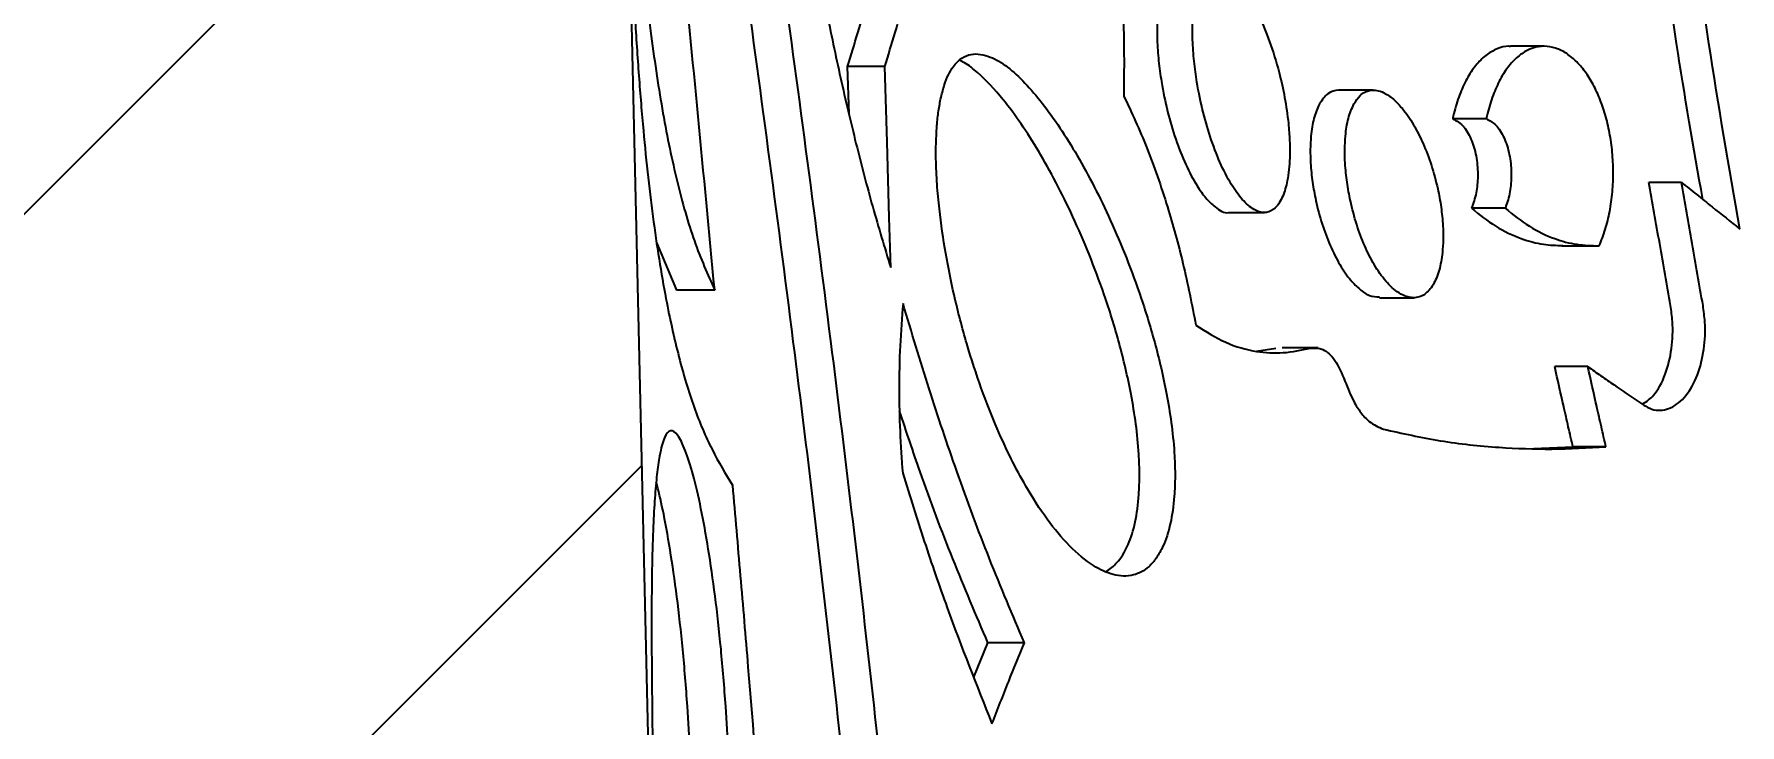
# Model space of a CAD drawing. Header units: millimetres. Extents: x 8 to 871, y 8 to 585.
# Drawn here: x 317.44 to 326.25, y 278.83 to 282.4 of the extents above; entities that cross this region are included whole.
import ezdxf

# ---------------------------------------------------------------- set-up
doc = ezdxf.new("R2010")
doc.units = ezdxf.units.MM
doc.layers.add('DIMENSIONS', color=2, linetype='Continuous')
doc.layers.add('HATCH', color=3, linetype='Continuous')
doc.layers.add('OUTLINE', color=7, linetype='Continuous', lineweight=25)
doc.styles.add('SLDTEXTSTYLE0', font='TXT', dxfattribs={"width": 0.75})
doc.dimstyles.new('SLDDIMSTYLE8', dxfattribs={"dimtxt": 3.5, "dimasz": 2, "dimexe": 0, "dimexo": 0.0625, "dimgap": 0.875, "dimtad": 1, "dimdec": 4, "dimzin": 12, "dimdsep": 46, "dimtxsty": 'SLDTEXTSTYLE0', "dimsah": 1, "dimcen": 0.09, "dimazin": 3, "dimtfac": 1, "dimtofl": 0, "dimtmove": 0, "dimatfit": 3, "dimfxl": 0, "dimfrac": 2, "dimtolj": 1, "dimtzin": 12, "dimarcsym": 0})

# ---------------------------------------------------------------- blocks, each defined once
blk = doc.blocks.new('_D_13')
at = {"layer": 'DIMENSIONS'}
blk.add_arc((306.2088, 330.1347), 79.0072, 79, 90, dxfattribs=at)
for points in [[(306.2088, 409.142), (308.2024, 408.6167), (308.215, 409.6166)], [(321.2841, 407.6904), (319.4054, 408.5391), (319.227, 407.5551)]]:
    blk.add_solid(points, dxfattribs=at)
at = {"layer": 'DIMENSIONS', "insert": (310.7105, 413.6065), "char_height": 3.5, "attachment_point": 1, "rotation": 354.5, "style": 'SLDTEXTSTYLE0'}
blk.add_mtext('11°', dxfattribs=at)

msp = doc.modelspace()

# ---------------------------------------------------------------- hatches: boundary and pattern name
at = {"layer": 'HATCH'}
h = msp.add_hatch(dxfattribs=at)
h.set_pattern_fill('ANSI31', color=256, angle=3e-322, style=0)
edge = h.paths.add_edge_path(flags=0)
edge.add_line((320.34869, 290.09243), (320.33579, 290.64907))
edge.add_spline(control_points=[(320.33579, 290.64907), (320.26911, 290.64907), (320.20242, 290.64907), (320.13574, 290.64907)], knot_values=[0.0000017, 0.0000017, 0.0000017, 0.0000017, 0.0002018, 0.0002018, 0.0002018, 0.0002018], weights=[1, 1, 1, 1], degree=3, periodic=0)
edge.add_line((320.13574, 290.64907), (320.12031, 291.31453))
edge.add_line((320.12031, 291.31453), (320.32037, 291.31453))
edge.add_line((320.32037, 291.31453), (320.31445, 291.56971))
edge.add_line((320.31445, 291.56971), (320.1144, 291.56971))
edge.add_line((320.1144, 291.56971), (319.89323, 301.11118))
edge.add_spline(control_points=[(319.89323, 301.11118), (319.95992, 301.11118), (320.0266, 301.11118), (320.09329, 301.11118)], knot_values=[0.0000041, 0.0000041, 0.0000041, 0.0000041, 0.0002042, 0.0002042, 0.0002042, 0.0002042], weights=[1, 1, 1, 1], degree=3, periodic=0)
edge.add_line((320.09329, 301.11118), (320.05436, 302.7904))
edge.add_spline(control_points=[(320.05436, 302.7904), (319.98768, 302.7904), (319.92099, 302.7904), (319.85431, 302.7904)], knot_values=[0.0000146, 0.0000146, 0.0000146, 0.0000146, 0.0002146, 0.0002146, 0.0002146, 0.0002146], weights=[1, 1, 1, 1], degree=3, periodic=0)
edge.add_line((319.85431, 302.7904), (319.82857, 303.90073))
edge.add_line((319.82857, 303.90073), (320.02863, 303.90073))
edge.add_line((320.02863, 303.90073), (319.68518, 318.71755))
edge.add_arc((324.68384, 318.83342), 5, 180, 181.327843, ccw=False)
edge.add_line((319.68384, 318.83342), (319.68384, 326.33342))
edge.add_arc((342.38384, 326.33342), 22.7, 169.323301, 180, ccw=False)
edge.add_line((320.07682, 330.53898), (309.99461, 332.57812))
edge.add_line((309.99461, 332.57812), (309.45884, 329.8218))
edge.add_line((309.45884, 329.8218), (309.45884, 182.95846))
edge.add_line((309.45884, 182.95846), (321.48384, 187.3352))
edge.add_arc((344.60884, 196.6352), 24.925, 180, 201.908125, ccw=False)
edge.add_line((319.68384, 196.6352), (319.68384, 202.4352))
edge.add_arc((339.68384, 202.4352), 20, 163.903735, 180, ccw=False)
edge.add_line((320.46789, 207.98024), (321.6945, 212.23094))
edge.add_arc((312.0865, 215.00347), 10.00003, 343.903735, 361.327843)
edge.add_line((322.08384, 215.2352), (320.86957, 267.62077))
edge.add_line((320.86957, 267.62077), (320.66952, 267.62077))
edge.add_line((320.66952, 267.62077), (320.61786, 269.84941))
edge.add_line((320.61786, 269.84941), (320.81792, 269.84941))
edge.add_line((320.81792, 269.84941), (320.73265, 273.52812))
edge.add_spline(control_points=[(320.73265, 273.52812), (320.66596, 273.52812), (320.59928, 273.52812), (320.53259, 273.52812)], knot_values=[0.000007, 0.000007, 0.000007, 0.000007, 0.0002071, 0.0002071, 0.0002071, 0.0002071], weights=[1, 1, 1, 1], degree=3, periodic=0)
edge.add_line((320.53259, 273.52812), (320.43569, 277.70853))
edge.add_spline(control_points=[(320.43569, 277.70853), (320.50238, 277.70853), (320.56906, 277.70853), (320.63575, 277.70853)], knot_values=[0.0000803, 0.0000803, 0.0000803, 0.0000803, 0.0002803, 0.0002803, 0.0002803, 0.0002803], weights=[1, 1, 1, 1], degree=3, periodic=0)
edge.add_line((320.63575, 277.70853), (320.49424, 283.81314))
edge.add_spline(control_points=[(320.49424, 283.81314), (320.42756, 283.81314), (320.36088, 283.81314), (320.29419, 283.81314)], knot_values=[0.0000165, 0.0000165, 0.0000165, 0.0000165, 0.0002166, 0.0002166, 0.0002166, 0.0002166], weights=[1, 1, 1, 1], degree=3, periodic=0)
edge.add_line((320.29419, 283.81314), (320.18597, 288.48212))
edge.add_spline(control_points=[(320.18597, 288.48212), (320.25265, 288.48212), (320.31934, 288.48212), (320.38602, 288.48212)], knot_values=[0.0000036, 0.0000036, 0.0000036, 0.0000036, 0.0002037, 0.0002037, 0.0002037, 0.0002037], weights=[1, 1, 1, 1], degree=3, periodic=0)
edge.add_line((320.38602, 288.48212), (320.36342, 289.45728))
edge.add_line((320.36342, 289.45728), (320.16336, 289.45728))
edge.add_line((320.16336, 289.45728), (320.14864, 290.09243))
edge.add_line((320.14864, 290.09243), (320.34869, 290.09243))

# ---------------------------------------------------------------- linework, layer by layer
at = {"layer": 'OUTLINE'}
for p, q in [((320.49424, 283.81314), (320.63574, 277.70854)), ((325.23909, 282.33473), (325.06578, 282.33473)), ((321.65002, 281.98552), (321.64295, 282.22962)), ((321.83526, 282.22962), (321.64295, 282.22962)), ((324.35664, 282.10828), (324.17795, 282.10828)), ((324.94155, 281.9605), (324.76766, 281.9605)), ((325.94877, 281.63176), (325.78083, 281.63176)), ((323.61353, 281.47596), (323.79558, 281.47596)), ((325.0382, 281.49801), (324.86484, 281.49801)), ((320.65639, 281.32115), (320.75843, 281.07473)), ((325.33147, 281.30359), (325.50805, 281.30359)), ((320.95612, 281.07473), (320.75843, 281.07473)), ((324.38977, 281.03554), (324.56722, 281.03554)), ((323.7541, 280.75883), (323.85369, 280.77517)), ((324.07271, 280.77704), (323.88765, 280.77704)), ((325.46523, 280.67967), (325.2943, 280.67967)), ((325.18605, 280.25708), (325.38862, 280.2647)), ((325.55903, 280.2647), (325.38862, 280.2647)), ((322.29516, 279.07597), (322.36741, 279.25313)), ((322.55582, 279.25313), (322.36741, 279.25313))]:
    msp.add_line(p, q, dxfattribs=at)
at = {"layer": 'OUTLINE', "flags": 128}
msp.add_lwpolyline([(321.8653, 281.19097), (321.85779, 281.45064), (321.84652, 281.84013), (321.83526, 282.22962)], dxfattribs=at)
at = {"layer": 'OUTLINE'}
for points, knots in [([(320.95612, 281.07473), (320.92767, 281.37553), (320.87071, 281.97768), (320.78553, 282.85217), (320.703, 283.70346), (320.63122, 284.46574), (320.57059, 285.14449), (320.52082, 285.7476), (320.47673, 286.32896), (320.45398, 286.70492), (320.4426, 286.89292)], [0, 0, 0, 0, 0.1404448, 0.2811472, 0.4216258, 0.5624571, 0.6715078, 0.7805578, 0.8902657, 1, 1, 1, 1]), ([(322.05289, 273.04817), (322.03643, 273.38036), (322.00351, 274.04471), (321.94095, 275.03829), (321.86685, 276.02701), (321.78255, 277.00756), (321.68901, 277.97609), (321.58725, 278.93331), (321.4781, 279.87944), (321.35984, 280.83867), (321.23366, 281.80588), (321.10124, 282.77718), (320.96729, 283.73207), (320.83371, 284.66513), (320.70256, 285.5776), (320.62204, 286.16684), (320.58178, 286.46143)], [0, 0, 0, 0, 0.0683432, 0.1366782, 0.2054559, 0.2742334, 0.3425911, 0.4109486, 0.4797783, 0.5486081, 0.6231375, 0.6977044, 0.7722334, 0.8481308, 0.9240759, 1, 1, 1, 1]), ([(322.24397, 273.04817), (322.22756, 273.38038), (322.19475, 274.04475), (322.13243, 275.0384), (322.05864, 276.02726), (321.97467, 277.00803), (321.88152, 277.9769), (321.78018, 278.93459), (321.67147, 279.88129), (321.55376, 280.8406), (321.42823, 281.80746), (321.29656, 282.77805), (321.16334, 283.73241), (321.03046, 284.66516), (320.89998, 285.5775), (320.81984, 286.16681), (320.77978, 286.46143)], [0, 0, 0, 0, 0.0684057, 0.1368033, 0.2056391, 0.2744749, 0.3428951, 0.4113152, 0.4802039, 0.5490927, 0.623547, 0.6980385, 0.7724922, 0.8483035, 0.9241622, 1, 1, 1, 1]), ([(326.0589, 281.54381), (326.01207, 281.8111), (325.90924, 282.39802), (325.81308, 283.16204), (325.74566, 283.82254), (325.70415, 284.32405), (325.67079, 284.828), (325.65605, 285.16525), (325.64867, 285.33396)], [0, 0, 0, 0, 0.21632198, 0.47498766, 0.60589198, 0.73693537, 0.86839801, 1, 1, 1, 1]), ([(326.25081, 281.3902), (326.19514, 281.70858), (326.08357, 282.34661), (325.95945, 283.32739), (325.88312, 284.15698), (325.83903, 284.82816), (325.82432, 285.1653), (325.81696, 285.33396)], [0, 0, 0, 0, 0.2474462, 0.4958769, 0.7473921, 0.87363, 1, 1, 1, 1]), ([(321.27077, 284.21936), (321.28889, 284.07112), (321.3252, 283.77422), (321.38752, 283.34374), (321.45597, 282.92499), (321.52877, 282.53399), (321.60527, 282.16932), (321.68524, 281.8298), (321.7711, 281.50176), (321.8339, 281.29457), (321.8653, 281.19097)], [0, 0, 0, 0, 0.1311028, 0.2625777, 0.3936784, 0.5251368, 0.643341, 0.761546, 0.8807727, 1, 1, 1, 1]), ([(322.81583, 284.11438), (322.83744, 284.03692), (322.88088, 283.88127), (322.93367, 283.64197), (322.97677, 283.40579), (323.01088, 283.1736), (323.03814, 282.93352), (323.05905, 282.66918), (323.07161, 282.38249), (323.07005, 282.1796), (323.06927, 282.07757)], [0, 0, 0, 0, 0.1312386, 0.2636832, 0.3756136, 0.4875474, 0.60275, 0.7179433, 0.8581606, 1, 1, 1, 1]), ([(320.53969, 283.33663), (320.55208, 283.16833), (320.57695, 282.83053), (320.62652, 282.38317), (320.68686, 281.98033), (320.76059, 281.62706), (320.84814, 281.31735), (320.92004, 281.15578), (320.95612, 281.07473)], [0, 0, 0, 0, 0.1659803, 0.3331334, 0.4970976, 0.6621315, 0.8304954, 1, 1, 1, 1]), ([(320.51253, 283.17402), (320.51679, 283.06369), (320.52529, 282.84307), (320.54164, 282.52062), (320.56104, 282.21637), (320.58344, 281.93859), (320.60861, 281.68464), (320.63643, 281.45222), (320.66808, 281.2334), (320.71116, 280.98699), (320.76929, 280.72433), (320.84823, 280.45997), (320.93973, 280.24653), (321.01186, 280.12662), (321.04793, 280.06665)], [0, 0, 0, 0, 0.073538, 0.1470536, 0.2210627, 0.2950785, 0.3616565, 0.428234, 0.4952739, 0.5623144, 0.6707319, 0.7791305, 0.8895256, 1, 1, 1, 1]), ([(321.64295, 282.22962), (321.66045, 282.28799), (321.69544, 282.40472), (321.76485, 282.63026), (321.81839, 282.79742), (321.85323, 282.90622)], [0, 0, 0, 0, 0.2587672, 0.5175349, 1, 1, 1, 1]), ([(321.83526, 282.22962), (321.8527, 282.28819), (321.88759, 282.40532), (321.95657, 282.63086), (322.0097, 282.79781), (322.0442, 282.90622)], [0, 0, 0, 0, 0.2596456, 0.5192929, 1, 1, 1, 1]), ([(323.47036, 282.66957), (323.46085, 282.64809), (323.44185, 282.60518), (323.4252, 282.49916), (323.42222, 282.38023), (323.43101, 282.25716), (323.44834, 282.12992), (323.47734, 281.99126), (323.52006, 281.84711), (323.57126, 281.71735), (323.62771, 281.61134), (323.6873, 281.53143), (323.74625, 281.4835), (323.80261, 281.47025), (323.85257, 281.49351), (323.89099, 281.55276), (323.9174, 281.64462), (323.92712, 281.74617), (323.92649, 281.84681), (323.91855, 281.95255), (323.90095, 282.07202), (323.86888, 282.21555), (323.82363, 282.3614), (323.76579, 282.49887), (323.70175, 282.6115), (323.63593, 282.6907), (323.57908, 282.7258), (323.53597, 282.72799), (323.50145, 282.71501), (323.48139, 282.68569), (323.47036, 282.66957)], [0, 0, 0, 0, 0.0258171, 0.0515768, 0.0907178, 0.120664, 0.1506701, 0.1966307, 0.2426493, 0.2896447, 0.3366568, 0.3769491, 0.4171004, 0.452154, 0.4816404, 0.5113141, 0.5372468, 0.5703287, 0.5940697, 0.617857, 0.6556178, 0.6934422, 0.7446342, 0.7958044, 0.8435848, 0.8912403, 0.9325655, 0.9535554, 0.9744729, 1, 1, 1, 1]), ([(323.28783, 282.66957), (323.27827, 282.64815), (323.25919, 282.60535), (323.24244, 282.49967), (323.23936, 282.38137), (323.24799, 282.25926), (323.26509, 282.13301), (323.29377, 281.99528), (323.33628, 281.85135), (323.38745, 281.72107), (323.44063, 281.62105), (323.4923, 281.54844), (323.54602, 281.49824), (323.58825, 281.46889), (323.61255, 281.47658), (323.61348, 281.47687)], [0, 0, 0, 0, 0.05791083, 0.1157027, 0.20287649, 0.26935398, 0.33596498, 0.43823645, 0.54064004, 0.64659524, 0.75248527, 0.82467117, 0.89676638, 0.99607413, 1, 1, 1, 1]), ([(322.12276, 282.06199), (322.11857, 282.03904), (322.11018, 281.99311), (322.10035, 281.88995), (322.09723, 281.76388), (322.10371, 281.62163), (322.11927, 281.45594), (322.14786, 281.26151), (322.19564, 281.02802), (322.25699, 280.7942), (322.33199, 280.56483), (322.40938, 280.36909), (322.4868, 280.20158), (322.57187, 280.04292), (322.67157, 279.88727), (322.78786, 279.74701), (322.90291, 279.65107), (323.01433, 279.59828), (323.11196, 279.59314), (323.18766, 279.63096), (323.2379, 279.68911), (323.27722, 279.75713), (323.31258, 279.8624), (323.33017, 279.99299), (323.33472, 280.11317), (323.33142, 280.23556), (323.31786, 280.37338), (323.2867, 280.56718), (323.235, 280.79218), (323.16196, 281.02995), (323.08332, 281.24376), (323.00166, 281.43581), (322.9165, 281.61197), (322.82877, 281.77228), (322.73919, 281.91674), (322.64891, 282.04208), (322.55863, 282.14836), (322.46869, 282.23148), (322.39198, 282.27718), (322.32938, 282.29534), (322.28034, 282.29592), (322.23242, 282.27796), (322.18431, 282.23041), (322.1462, 282.15695), (322.12877, 282.08632), (322.12276, 282.06199)], [0, 0, 0, 0, 0.0087775, 0.0175678, 0.0349612, 0.0488071, 0.0626844, 0.0889589, 0.1152918, 0.1489385, 0.1827111, 0.2164305, 0.2439959, 0.271562, 0.3087544, 0.3460135, 0.3831244, 0.4127071, 0.4421997, 0.4650097, 0.4765446, 0.4880626, 0.5044402, 0.5208112, 0.5318627, 0.5429265, 0.5595562, 0.5762314, 0.6081211, 0.6400836, 0.6698455, 0.6996174, 0.7293352, 0.7590566, 0.788777, 0.8184952, 0.8474465, 0.8764364, 0.9053116, 0.9214302, 0.9375369, 0.9538561, 0.9701272, 0.9897073, 1, 1, 1, 1]), ([(322.97905, 279.62166), (322.99754, 279.63471), (323.03807, 279.66329), (323.09113, 279.74815), (323.13072, 279.87232), (323.14709, 280.00178), (323.15117, 280.12158), (323.1471, 280.24472), (323.1326, 280.3847), (323.10023, 280.58015), (323.04655, 280.80825), (322.97139, 281.04773), (322.89027, 281.26351), (322.8068, 281.45646), (322.71956, 281.63295), (322.63008, 281.79316), (322.53859, 281.93691), (322.43318, 282.07935), (322.33537, 282.18278), (322.26042, 282.24397), (322.22977, 282.25823), (322.22152, 282.26207)], [0, 0, 0, 0, 0.0362205, 0.0793687, 0.1158044, 0.1521826, 0.1769876, 0.2025095, 0.2403975, 0.2792613, 0.3518612, 0.4262499, 0.4944481, 0.5631528, 0.6313237, 0.6998449, 0.7680126, 0.8365511, 0.932751, 0.9818868, 1, 1, 1, 1]), ([(325.06699, 282.33337), (325.0635, 282.33381), (325.03964, 282.33679), (324.99607, 282.32293), (324.93856, 282.29106), (324.88572, 282.23789), (324.83959, 282.16865), (324.8016, 282.08457), (324.77935, 282.01258), (324.7697, 281.96956), (324.76766, 281.9605)], [0, 0, 0, 0, 0.02706937, 0.18540717, 0.34377043, 0.50119304, 0.6586142, 0.80921356, 0.95979189, 1, 1, 1, 1]), ([(325.52493, 281.30385), (325.5357, 281.33131), (325.55723, 281.38623), (325.57977, 281.4808), (325.59371, 281.58137), (325.59832, 281.68499), (325.59309, 281.78826), (325.57919, 281.88821), (325.55655, 281.98267), (325.52621, 282.06986), (325.48892, 282.14756), (325.44513, 282.21466), (325.3961, 282.26855), (325.34207, 282.30886), (325.28483, 282.33201), (325.22535, 282.33759), (325.16639, 282.32312), (325.10968, 282.28937), (325.05764, 282.23637), (325.01221, 282.16708), (324.97481, 282.08329), (324.95297, 282.01182), (324.94351, 281.96928), (324.94155, 281.9605)], [0, 0, 0, 0, 0.04743, 0.094838, 0.1423146, 0.1897742, 0.2360893, 0.2824142, 0.3285635, 0.3747339, 0.4217384, 0.4687467, 0.5177108, 0.5666705, 0.6186369, 0.6706078, 0.7242091, 0.7778202, 0.8310988, 0.8843796, 0.9355319, 0.9866798, 1, 1, 1, 1]), ([(324.17917, 282.10807), (324.15957, 282.10537), (324.12279, 282.1003), (324.09309, 282.05682), (324.07922, 282.03651)], [0, 0, 0, 0, 0.53309288, 1, 1, 1, 1]), ([(324.25717, 282.03651), (324.24681, 282.01295), (324.2261, 281.96587), (324.21, 281.8575), (324.20936, 281.74328), (324.22119, 281.63081), (324.2406, 281.52353), (324.2707, 281.41208), (324.31229, 281.30134), (324.36242, 281.20181), (324.42167, 281.11676), (324.48988, 281.05395), (324.55955, 281.02839), (324.62114, 281.04552), (324.66785, 281.0975), (324.69979, 281.17395), (324.71855, 281.28019), (324.72, 281.39335), (324.70858, 281.50436), (324.68922, 281.61061), (324.65849, 281.72254), (324.61593, 281.83403), (324.56555, 281.93314), (324.51342, 282.00917), (324.46145, 282.06359), (324.40526, 282.10266), (324.34585, 282.11426), (324.29191, 282.08999), (324.26746, 282.05235), (324.25717, 282.03651)], [0, 0, 0, 0, 0.0298904, 0.0597228, 0.1018313, 0.1317432, 0.1624856, 0.2041731, 0.2458297, 0.2884906, 0.3338913, 0.3809305, 0.4286932, 0.4665747, 0.4974999, 0.5284791, 0.5579027, 0.5995371, 0.6289552, 0.6591904, 0.7003615, 0.7427003, 0.7848499, 0.8280429, 0.8605853, 0.8938605, 0.9401371, 0.9748177, 1, 1, 1, 1]), ([(323.06927, 282.07757), (323.10971, 281.99103), (323.19059, 281.81794), (323.29219, 281.52227), (323.37797, 281.2145), (323.42035, 281.00107), (323.4417, 280.89354)], [0, 0, 0, 0, 0.2662338, 0.5324941, 0.7644407, 1, 1, 1, 1]), ([(324.07922, 282.03651), (324.06882, 282.01303), (324.04803, 281.9661), (324.03182, 281.8581), (324.03107, 281.74404), (324.04275, 281.63238), (324.06212, 281.52525), (324.09224, 281.41361), (324.13428, 281.30191), (324.18394, 281.20397), (324.23591, 281.12874), (324.28754, 281.07714), (324.33738, 281.04146), (324.37226, 281.04073), (324.38992, 281.04036)], [0, 0, 0, 0, 0.06941569, 0.13870905, 0.23584032, 0.30561315, 0.37549184, 0.47313167, 0.57086637, 0.67078959, 0.77066681, 0.84653153, 0.92230497, 1, 1, 1, 1]), ([(324.76766, 281.9605), (324.78793, 281.94905), (324.8254, 281.92789), (324.86805, 281.85011), (324.89278, 281.75975), (324.89967, 281.66491), (324.89122, 281.57264), (324.87383, 281.52344), (324.86484, 281.49801)], [0, 0, 0, 0, 0.2055264, 0.3798182, 0.5435477, 0.6984235, 0.8440798, 1, 1, 1, 1]), ([(324.94155, 281.9605), (324.95852, 281.9515), (324.99249, 281.93349), (325.0346, 281.8659), (325.06222, 281.77912), (325.07293, 281.6842), (325.06708, 281.59187), (325.05176, 281.53148), (325.04024, 281.50303), (325.0382, 281.49801)], [0, 0, 0, 0, 0.1724627, 0.3453165, 0.5106133, 0.6654917, 0.8144527, 0.9672184, 1, 1, 1, 1]), ([(325.89304, 280.99557), (325.88362, 281.04883), (325.86478, 281.15535), (325.82734, 281.36741), (325.7994, 281.52621), (325.78083, 281.63176)], [0, 0, 0, 0, 0.2511424, 0.5022863, 1, 1, 1, 1]), ([(326.06039, 280.99557), (326.05102, 281.04886), (326.03227, 281.15542), (325.99502, 281.36748), (325.96723, 281.52626), (325.94877, 281.63176)], [0, 0, 0, 0, 0.2512553, 0.502512, 1, 1, 1, 1]), ([(325.94877, 281.63176), (325.97517, 281.61069), (326.02797, 281.56854), (326.12845, 281.48823), (326.20303, 281.42847), (326.25081, 281.3902)], [0, 0, 0, 0, 0.2644123, 0.5288265, 1, 1, 1, 1]), ([(324.86484, 281.49801), (324.90617, 281.4649), (324.98883, 281.39869), (325.11417, 281.3405), (325.23036, 281.30805), (325.30296, 281.30599), (325.33644, 281.30504)], [0, 0, 0, 0, 0.2787577, 0.5575102, 0.7958891, 1, 1, 1, 1]), ([(325.0382, 281.49801), (325.07951, 281.46475), (325.16212, 281.39825), (325.28701, 281.34001), (325.40823, 281.30677), (325.4859, 281.30483), (325.52493, 281.30385)], [0, 0, 0, 0, 0.27041959, 0.5408366, 0.7692695, 1, 1, 1, 1]), ([(321.92876, 281.00597), (321.92305, 280.93375), (321.91163, 280.7893), (321.9075, 280.56572), (321.9116, 280.34341), (321.92188, 280.20061), (321.92707, 280.12842)], [0, 0, 0, 0, 0.2570548, 0.5141282, 0.7544012, 1, 1, 1, 1]), ([(322.55582, 279.25313), (322.49477, 279.39663), (322.37268, 279.68363), (322.20999, 280.1233), (322.06114, 280.56272), (321.9729, 280.85816), (321.92876, 281.00597)], [0, 0, 0, 0, 0.26180687, 0.52361403, 0.76167932, 1, 1, 1, 1]), ([(325.72383, 280.50065), (325.7513, 280.4824), (325.80624, 280.4459), (325.89463, 280.45878), (325.97394, 280.52155), (326.03463, 280.62985), (326.06836, 280.76496), (326.07443, 280.89257), (326.06426, 280.96714), (326.06039, 280.99557)], [0, 0, 0, 0, 0.1586467, 0.3172658, 0.4759657, 0.6289399, 0.7747828, 0.9141307, 1, 1, 1, 1]), ([(325.74978, 280.48713), (325.76892, 280.50003), (325.81445, 280.53072), (325.86788, 280.63345), (325.90157, 280.76807), (325.90695, 280.89497), (325.89682, 280.96824), (325.89304, 280.99557)], [0, 0, 0, 0, 0.1765717, 0.4199132, 0.6505014, 0.8696268, 1, 1, 1, 1]), ([(323.4417, 280.89354), (323.49246, 280.86113), (323.59399, 280.79632), (323.74591, 280.75485), (323.89262, 280.7455), (323.98615, 280.76525), (324.03312, 280.77517)], [0, 0, 0, 0, 0.2710905, 0.54218, 0.770089, 1, 1, 1, 1]), ([(324.03312, 280.77517), (324.05464, 280.77593), (324.09771, 280.77744), (324.16286, 280.71886), (324.19483, 280.64384), (324.21132, 280.60514)], [0, 0, 0, 0, 0.3259766, 0.652364, 1, 1, 1, 1]), ([(325.38862, 280.2647), (325.38067, 280.29957), (325.36477, 280.36932), (325.3333, 280.50764), (325.30985, 280.61109), (325.2943, 280.67967)], [0, 0, 0, 0, 0.2521145, 0.5042273, 1, 1, 1, 1]), ([(325.55903, 280.2647), (325.55112, 280.2996), (325.53529, 280.3694), (325.504, 280.50773), (325.48068, 280.61115), (325.46523, 280.67967)], [0, 0, 0, 0, 0.2523165, 0.5046324, 1, 1, 1, 1]), ([(325.46523, 280.67967), (325.48786, 280.66385), (325.53312, 280.63222), (325.61911, 280.57255), (325.68299, 280.52869), (325.72383, 280.50065)], [0, 0, 0, 0, 0.2650611, 0.5301236, 1, 1, 1, 1]), ([(324.21132, 280.60514), (324.22552, 280.56851), (324.24969, 280.50618), (324.29359, 280.43993), (324.34429, 280.38413), (324.38486, 280.3672), (324.40982, 280.35678)], [0, 0, 0, 0, 0.2794375, 0.4754888, 0.6771827, 1, 1, 1, 1]), ([(322.36741, 279.25313), (322.30631, 279.39623), (322.18411, 279.68245), (322.03329, 280.08303), (321.94619, 280.34456), (321.91122, 280.44956)], [0, 0, 0, 0, 0.3744355, 0.7488723, 1, 1, 1, 1]), ([(321.03971, 278.2007), (321.03869, 278.28167), (321.03666, 278.44394), (321.02744, 278.68728), (321.01251, 278.94995), (320.98979, 279.22422), (320.95912, 279.49882), (320.92376, 279.74272), (320.88501, 279.95497), (320.84447, 280.12641), (320.80324, 280.25631), (320.76382, 280.33503), (320.72741, 280.35854), (320.69623, 280.32124), (320.6734, 280.23667), (320.65749, 280.12558), (320.64651, 280.00476), (320.63788, 279.85199), (320.63219, 279.66195), (320.6298, 279.42968), (320.63056, 279.17024), (320.63314, 278.89807), (320.6355, 278.71335), (320.63669, 278.62098)], [0, 0, 0, 0, 0.0389122, 0.0779847, 0.1168887, 0.1677127, 0.2185404, 0.2694778, 0.3204157, 0.3738432, 0.427288, 0.4836476, 0.540005, 0.5973313, 0.6546701, 0.6936638, 0.7327781, 0.7717378, 0.8168575, 0.8619361, 0.9077938, 0.9538905, 1, 1, 1, 1]), ([(324.40982, 280.35678), (324.50703, 280.335), (324.70145, 280.29143), (324.99307, 280.26054), (325.27845, 280.24993), (325.46546, 280.25977), (325.55903, 280.2647)], [0, 0, 0, 0, 0.2677973, 0.5355951, 0.7676214, 1, 1, 1, 1]), ([(320.83206, 278.60654), (320.83113, 278.63338), (320.82739, 278.74109), (320.8146, 278.94933), (320.7923, 279.22248), (320.76161, 279.4958), (320.72638, 279.73774), (320.69002, 279.94021), (320.66576, 280.03806), (320.6545, 280.08346)], [0, 0, 0, 0, 0.0432834, 0.1736693, 0.3429931, 0.5123334, 0.6825313, 0.8527362, 1, 1, 1, 1]), ([(321.04793, 280.06665), (321.06143, 279.91089), (321.08843, 279.59939), (321.14193, 278.97108), (321.20432, 278.17314), (321.27324, 277.20235), (321.33318, 276.23684), (321.3834, 275.2792), (321.42468, 274.33043), (321.45553, 273.37454), (321.46967, 272.73489), (321.47674, 272.41501)], [0, 0, 0, 0, 0.0639016, 0.1277964, 0.2558473, 0.3836677, 0.5118191, 0.6332842, 0.7547523, 0.8773553, 1, 1, 1, 1]), ([(321.92707, 280.12842), (321.96394, 280.01058), (322.03768, 279.7749), (322.18776, 279.33828), (322.30963, 279.03221), (322.38833, 278.83458)], [0, 0, 0, 0, 0.2616199, 0.5232396, 1, 1, 1, 1]), ([(322.38833, 278.83458), (322.40259, 278.87099), (322.43113, 278.94379), (322.48665, 279.08331), (322.52865, 279.18642), (322.55582, 279.25313)], [0, 0, 0, 0, 0.2609083, 0.5218146, 1, 1, 1, 1])]:
    msp.add_open_spline(points, degree=3, knots=knots, dxfattribs=at)

# ---------------------------------------------------------------- dimensions: what is measured, and where the dimension line sits
at = {"layer": 'DIMENSIONS'}
dim = msp.add_angular_dim_2l(base=(313.78135, 408.77823), line1=((306.20884, 330.13474), (325.5883, 429.83342)), line2=((306.20884, 431.85122), (306.20884, 158.80087)), dimstyle='SLDDIMSTYLE8', dxfattribs=at)
dim.commit()
dim.dimension.update_dxf_attribs({"geometry": '_D_13', "text_midpoint": (313.78135, 408.77823), "dimtype": 162})

doc.saveas('drawing.dxf')
